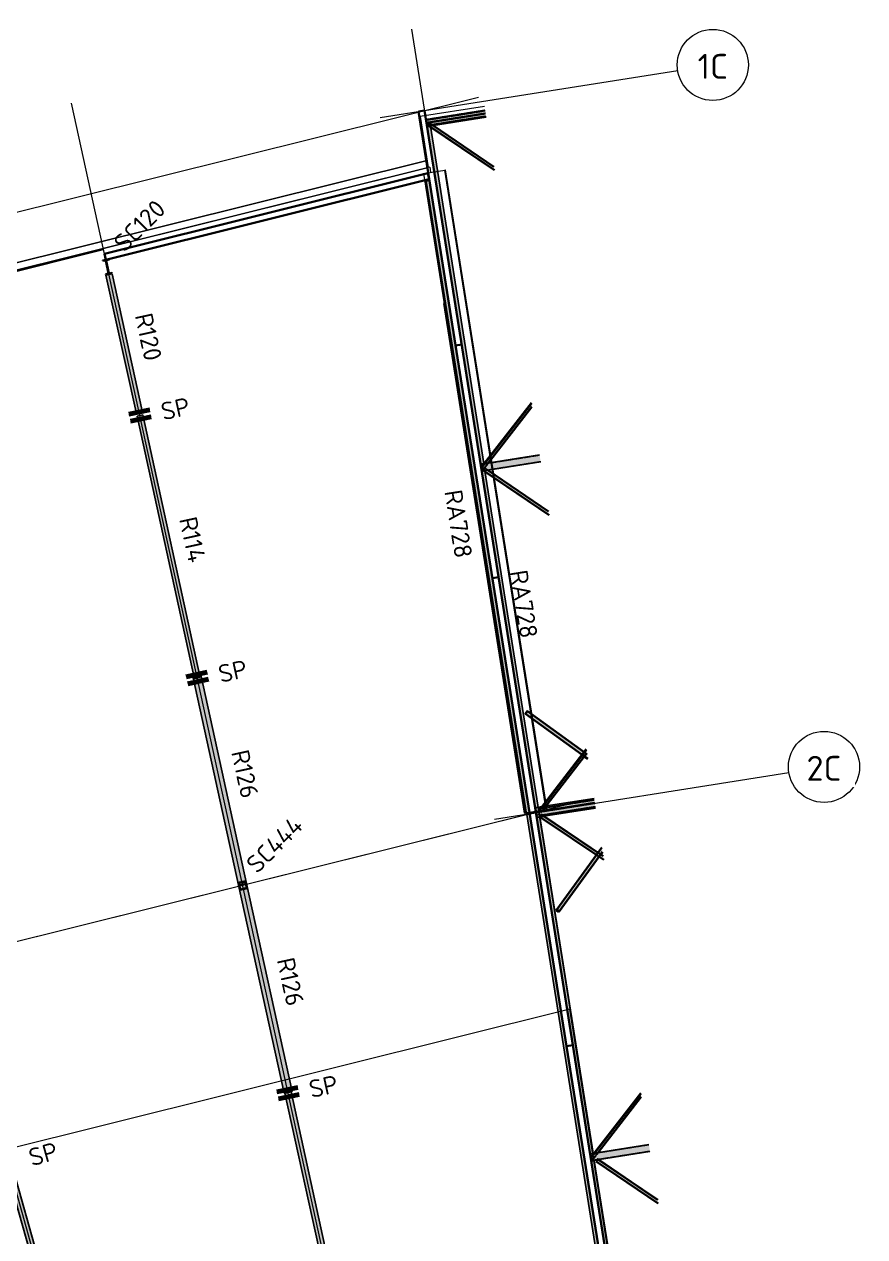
# Model space of a CAD drawing. Header units: millimetres. Extents: x 665 to 191693, y 5858 to 4040956.
# Drawn here: x 41284 to 64920, y 4006836 to 4040956 of the extents above; entities that cross this region are included whole.
import ezdxf

# ---------------------------------------------------------------- set-up
doc = ezdxf.new("R2010")
doc.units = ezdxf.units.MM
doc.linetypes.add('Dash', pattern=[7, 5, -2])
doc.linetypes.add('Hidden Half', pattern=[3, 2, -1])
for name, color, linetype, lineweight in [('A-200-M_WALL_EXT', 113, 'Continuous', 13), ('A-270-M_ROOF', 132, 'Continuous', 13), ('S-280-A_COLUMN', 171, 'Continuous', 18), ('S-280-A_STRUCT_FRAME', 2, 'Continuous', 18), ('S-280-M_COLUMN', 52, 'Continuous', 13), ('S-280-M_STRUCT_FRAME', 12, 'Continuous', 13), ('S-280-MH_COLUMN', 52, 'Hidden Half', 13), ('Z-000-T_TEXT', 131, 'Continuous', 25), ('Z-030-M_GRID', 191, 'Continuous', 13), ('Z-033_T_GRIDREF', 31, 'Continuous', 13)]:
    doc.layers.add(name, color=color, linetype=linetype, lineweight=lineweight)
doc.styles.add('ISOCPEUR_2', font='isocpeur.ttf', dxfattribs={"height": 700})
doc.styles.add('ISOCPEUR_3', font='isocpeur.ttf', dxfattribs={"height": 500})

# ---------------------------------------------------------------- blocks, each defined once
blk = doc.blocks.new('Roof Gutters1 - Roof Gutters-1884510-S6_001 - UPPER ROOF FRAMING - PART 2')
at = {"layer": 'A-270-M_ROOF', "color": 253, "lineweight": 5}
for p, q in [((-2326039, 4036756), (-2326019, 4036760)), ((-2326019, 4036760), (-2325425, 4036854)), ((-2323168, 4018758), (-2326019, 4036760)), ((-2325425, 4036854), (-2325405, 4036856)), ((-2322574, 4018852), (-2325425, 4036854)), ((-2322554, 4018854), (-2325405, 4036856)), ((-2323187, 4018754), (-2325460, 4033101)), ((-2353849, 4029929), (-2353842, 4029932)), ((-2353842, 4029932), (-2353274, 4030128)), ((-2353842, 4029932), (-2347848, 4012522)), ((-2353274, 4030128), (-2353255, 4030133)), ((-2353274, 4030128), (-2347279, 4012718)), ((-2353255, 4030133), (-2347260, 4012723)), ((-2323168, 4018758), (-2323187, 4018754)), ((-2323186, 4018754), (-2323167, 4018758)), ((-2322574, 4018852), (-2323168, 4018758)), ((-2323167, 4018758), (-2322575, 4018852)), ((-2322575, 4018852), (-2322556, 4018854)), ((-2322554, 4018854), (-2322574, 4018852)), ((-2347848, 4012522), (-2347854, 4012519)), ((-2347849, 4012521), (-2347847, 4012522)), ((-2347724, 4012565), (-2347848, 4012522)), ((-2347847, 4012522), (-2347724, 4012564)), ((-2347279, 4012718), (-2347568, 4012618)), ((-2347565, 4012619), (-2347280, 4012717)), ((-2347280, 4012717), (-2347261, 4012722)), ((-2347260, 4012723), (-2347279, 4012718))]:
    blk.add_line(p, q, dxfattribs=at)
blk = doc.blocks.new('25021-APA-ZZ-ZZ-M3-AR-000001_V3_rvt-1-S6_001 - UPPER ROOF FRAMING - PART 2')
at = {"layer": 'A-270-M_ROOF', "color": 253, "lineweight": 5}
for p, q in [((-2324316, 4038642), (-2326120, 4038356)), ((-2326120, 4038356), (-2325893, 4036924)), ((-2325925, 4037126), (-2353414, 4030275)), ((-2353413, 4030274), (-2325925, 4037124)), ((-2325853, 4036934), (-2353246, 4030107)), ((-2353246, 4030109), (-2325893, 4036926)), ((-2325853, 4036934), (-2325831, 4036790)), ((-2322871, 4018803), (-2321215, 4019065)), ((-2322789, 4018793), (-2347729, 4012578)), ((-2322979, 4018788), (-2322973, 4018748)), ((-2322871, 4018803), (-2322866, 4018774)), ((-2322789, 4018793), (-2321910, 4013241)), ((-2321910, 4013241), (-2345898, 4007263)), ((-2318753, 3993313), (-2321910, 4013241))]:
    blk.add_line(p, q, dxfattribs=at)
blk.add_blockref('Roof Gutters1 - Roof Gutters-1884510-S6_001 - UPPER ROOF FRAMING - PART 2', (0, 0), dxfattribs=at)
blk = doc.blocks.new('NRP_Framing-Steel-SHS - S444 - 200x200x6_0SHS-3938971-S6_001 - UPPER ROOF FRAMING - PART 2')
at = {"layer": 'S-280-M_STRUCT_FRAME', "linetype": 'Dash', "lineweight": 25}
for p, q in [((5206, 94), (3530, 94)), ((5206, -94), (3530, -94))]:
    blk.add_line(p, q, dxfattribs=at)
blk = doc.blocks.new('NRP_Framing-Steel-SHS - S444 - 200x200x6_0SHS-3938694-S6_001 - UPPER ROOF FRAMING - PART 2')
at = {"layer": 'S-280-M_STRUCT_FRAME', "linetype": 'Dash', "lineweight": 25}
for p, q in [((5206, 94), (3530, 94)), ((5206, -94), (3530, -94))]:
    blk.add_line(p, q, dxfattribs=at)
blk = doc.blocks.new('NRP_Framing-Steel-SHS - S444 - 200x200x6_0SHS-3931559-S6_001 - UPPER ROOF FRAMING - PART 2')
at = {"layer": 'S-280-M_STRUCT_FRAME', "linetype": 'Dash', "lineweight": 25}
for p, q in [((5204, 94), (3619, 94)), ((5204, -94), (3619, -94))]:
    blk.add_line(p, q, dxfattribs=at)
blk = doc.blocks.new('NRP_Framing-Steel-SHS - S444 - 200x200x6_0SHS-3936397-S6_001 - UPPER ROOF FRAMING - PART 2')
at = {"layer": 'S-280-M_STRUCT_FRAME', "linetype": 'Dash', "lineweight": 25}
for p, q in [((5206, 94), (3530, 94)), ((5206, -94), (3530, -94))]:
    blk.add_line(p, q, dxfattribs=at)
blk = doc.blocks.new('NRP_Framing-Steel-Purlin C - G946 - EC250-24-4105925-S6_001 - UPPER ROOF FRAMING - PART 2')
at = {"layer": 'S-280-M_STRUCT_FRAME', "color": 1, "lineweight": 35}
blk.add_line((-4747.5, 0), (4760.5, 0), dxfattribs=at)
blk.add_line((-4747.5, 0), (4760.5, 0), dxfattribs=at)
blk = doc.blocks.new('NRP_Framing-Steel-EA - RA728 - 90x90x8EA-4104764-S6_001 - UPPER ROOF FRAMING - PART 2')
at = {"layer": 'S-280-M_STRUCT_FRAME', "linetype": 'Dash', "lineweight": 25}
blk.add_hatch(color=256, dxfattribs=at).paths.add_polyline_path([(-2323128, 4018732), (-2323039, 4018746), (-2325860, 4036557), (-2325949, 4036543), (-2323267, 4019608)])
at = {"layer": 'S-280-M_STRUCT_FRAME', "lineweight": 25}
for p, q in [((-2325949, 4036543), (-2325860, 4036557)), ((-2323128, 4018732), (-2325949, 4036543)), ((-2325860, 4036557), (-2324087, 4025364)), ((-2323039, 4018746), (-2323128, 4018732)), ((-2323128, 4018731), (-2323047, 4018744)), ((-2323128, 4018732), (-2323128, 4018731))]:
    blk.add_line(p, q, dxfattribs=at)
at = {"layer": 'S-280-M_STRUCT_FRAME', "linetype": 'Dash', "lineweight": 25}
for p, q in [((-2323047, 4018744), (-2323046, 4018737)), ((-2323046, 4018737), (-2323038, 4018738))]:
    blk.add_line(p, q, dxfattribs=at)
blk = doc.blocks.new('NRP_Framing-Steel-EA - RB725 - 75x75x8EA-3938871-S6_001 - UPPER ROOF FRAMING - PART 2')
at = {"layer": 'S-280-M_STRUCT_FRAME', "linetype": 'Dash', "lineweight": 35}
for points in [[(-2324321, 4028591), (-2324309, 4028593), (-2322993, 4030289), (-2322995, 4030300), (-2323071, 4030203)], [(-2324309, 4028593), (-2324303, 4028594), (-2322992, 4030284), (-2322993, 4030289), (-2323060, 4030203)], [(-2324303, 4028594), (-2324207, 4028609), (-2322978, 4030193), (-2322992, 4030284), (-2323055, 4030203)], [(-2324207, 4028609), (-2324206, 4028609), (-2323260, 4029830)]]:
    blk.add_hatch(color=132, dxfattribs=at).paths.add_polyline_path(points)
at = {"layer": 'S-280-M_STRUCT_FRAME', "color": 133, "lineweight": 35}
for p, q in [((-2322995, 4030300), (-2324321, 4028591)), ((-2322993, 4030289), (-2324309, 4028593)), ((-2322992, 4030284), (-2324303, 4028594)), ((-2322978, 4030193), (-2324207, 4028609)), ((-2322978, 4030192), (-2324206, 4028609)), ((-2324404, 4028484), (-2324406, 4028481)), ((-2324403, 4028479), (-2324406, 4028481)), ((-2324406, 4028481), (-2324405, 4028475)), ((-2324405, 4028475), (-2324402, 4028473))]:
    blk.add_line(p, q, dxfattribs=at)
at = {"layer": 'S-280-M_STRUCT_FRAME', "color": 133, "linetype": 'Dash', "lineweight": 35}
for p, q in [((-2324321, 4028591), (-2324404, 4028484)), ((-2324303, 4028594), (-2324399, 4028471)), ((-2324309, 4028593), (-2324399, 4028477)), ((-2324207, 4028609), (-2324346, 4028430)), ((-2324206, 4028609), (-2324345, 4028429)), ((-2324399, 4028477), (-2324403, 4028479)), ((-2324402, 4028473), (-2324345, 4028429)), ((-2324399, 4028471), (-2324399, 4028477)), ((-2324346, 4028430), (-2324399, 4028471)), ((-2324345, 4028429), (-2324346, 4028430))]:
    blk.add_line(p, q, dxfattribs=at)
blk = doc.blocks.new('NRP_Framing-Steel-EA - RB725 - 75x75x8EA-3939197-S6_001 - UPPER ROOF FRAMING - PART 2')
at = {"layer": 'S-280-M_STRUCT_FRAME', "linetype": 'Dash', "lineweight": 35}
blk.add_hatch(color=132, dxfattribs=at).paths.add_polyline_path([(-2324031, 4036845), (-2324047, 4036947), (-2325759, 4038108), (-2325867, 4038091), (-2324346, 4037058)])
h = blk.add_hatch(color=132, dxfattribs=at)
h.paths.add_polyline_path([(-2324031, 4036845), (-2324031, 4036845), (-2324331, 4037048)])
h.paths.add_polyline_path([(-2325852, 4038080), (-2325853, 4038082), (-2325854, 4038082)])
at = {"layer": 'S-280-M_STRUCT_FRAME', "color": 133, "linetype": 'Dash', "lineweight": 35}
for p, q in [((-2325910, 4038120), (-2325868, 4038182)), ((-2325910, 4038120), (-2325910, 4038120)), ((-2325910, 4038120), (-2325867, 4038091)), ((-2325910, 4038120), (-2325868, 4038091)), ((-2325759, 4038108), (-2325868, 4038182)), ((-2325852, 4038080), (-2325831, 4038066))]:
    blk.add_line(p, q, dxfattribs=at)
at = {"layer": 'S-280-M_STRUCT_FRAME', "color": 133, "lineweight": 35}
for p, q in [((-2325867, 4038091), (-2324031, 4036845)), ((-2325867, 4038091), (-2325852, 4038080)), ((-2325831, 4038066), (-2324031, 4036845)), ((-2324047, 4036947), (-2325759, 4038108))]:
    blk.add_line(p, q, dxfattribs=at)
blk = doc.blocks.new('NRP_Framing-Steel-EA - RB725 - 75x75x8EA-3936348-S6_001 - UPPER ROOF FRAMING - PART 2')
at = {"layer": 'S-280-M_STRUCT_FRAME', "linetype": 'Dash', "lineweight": 35}
for points in [[(-2319426, 4007770), (-2319442, 4007872), (-2321111, 4009005), (-2321138, 4009001), (-2321170, 4008954), (-2319783, 4008013)], [(-2319442, 4007872), (-2319443, 4007878), (-2321105, 4009006), (-2321111, 4009005), (-2319783, 4008103)]]:
    blk.add_hatch(color=132, dxfattribs=at).paths.add_polyline_path(points)
at = {"layer": 'S-280-M_STRUCT_FRAME', "color": 133, "lineweight": 35}
for p, q in [((-2321139, 4009001), (-2321170, 4008955)), ((-2321170, 4008954), (-2321138, 4009001)), ((-2321170, 4008955), (-2321170, 4008954)), ((-2321170, 4008954), (-2319426, 4007770)), ((-2319442, 4007872), (-2321111, 4009005)), ((-2321105, 4009006), (-2319443, 4007878))]:
    blk.add_line(p, q, dxfattribs=at)
at = {"layer": 'S-280-M_STRUCT_FRAME', "color": 133, "linetype": 'Dash', "lineweight": 35}
for p, q in [((-2321132, 4009010), (-2321139, 4009001)), ((-2321138, 4009001), (-2321128, 4009016)), ((-2321129, 4009023), (-2321133, 4009016)), ((-2321133, 4009016), (-2321132, 4009010)), ((-2321128, 4009016), (-2321129, 4009023)), ((-2321129, 4009023), (-2321105, 4009006)), ((-2321112, 4009005), (-2321128, 4009016))]:
    blk.add_line(p, q, dxfattribs=at)
blk = doc.blocks.new('NRP_Framing-Steel-EA - RB725 - 75x75x8EA-3936944-S6_001 - UPPER ROOF FRAMING - PART 2')
at = {"layer": 'S-280-M_STRUCT_FRAME', "linetype": 'Dash', "lineweight": 35}
for points in [[(-2320958, 4017442), (-2320974, 4017543), (-2322688, 4018698), (-2322713, 4018692), (-2322745, 4018646), (-2321321, 4017687)], [(-2320974, 4017543), (-2320975, 4017550), (-2322681, 4018699), (-2322688, 4018698), (-2321256, 4017733)]]:
    blk.add_hatch(color=132, dxfattribs=at).paths.add_polyline_path(points)
at = {"layer": 'S-280-M_STRUCT_FRAME', "color": 133, "lineweight": 35}
for p, q in [((-2322714, 4018692), (-2322745, 4018646)), ((-2322745, 4018646), (-2322713, 4018692)), ((-2322745, 4018646), (-2322745, 4018646)), ((-2322745, 4018646), (-2320958, 4017442)), ((-2320974, 4017543), (-2322688, 4018698)), ((-2322681, 4018699), (-2320975, 4017550))]:
    blk.add_line(p, q, dxfattribs=at)
at = {"layer": 'S-280-M_STRUCT_FRAME', "color": 133, "linetype": 'Dash', "lineweight": 35}
for p, q in [((-2322708, 4018702), (-2322714, 4018692)), ((-2322713, 4018692), (-2322703, 4018708)), ((-2322704, 4018714), (-2322708, 4018708)), ((-2322708, 4018708), (-2322708, 4018702)), ((-2322703, 4018708), (-2322704, 4018714)), ((-2322704, 4018714), (-2322681, 4018699)), ((-2322688, 4018698), (-2322703, 4018708))]:
    blk.add_line(p, q, dxfattribs=at)
blk = doc.blocks.new('NRP_Framing-Steel-EA - RB725 - 75x75x8EA-3965456-S6_001 - UPPER ROOF FRAMING - PART 2')
at = {"layer": 'S-280-M_STRUCT_FRAME', "linetype": 'Dash', "lineweight": 35}
h = blk.add_hatch(color=132, dxfattribs=at)
h.paths.add_polyline_path([(-2321326, 4009049), (-2321326, 4009050), (-2321327, 4009056)])
h.paths.add_polyline_path([(-2321224, 4009190), (-2321217, 4009191), (-2319917, 4010871), (-2319918, 4010878), (-2320285, 4010403)])
for points in [[(-2321217, 4009191), (-2321205, 4009193), (-2319916, 4010860), (-2319917, 4010871), (-2319974, 4010798)], [(-2321205, 4009193), (-2321115, 4009207), (-2319902, 4010775), (-2319916, 4010860), (-2319964, 4010798)]]:
    blk.add_hatch(color=132, dxfattribs=at).paths.add_polyline_path(points)
at = {"layer": 'S-280-M_STRUCT_FRAME', "color": 133, "lineweight": 35}
for p, q in [((-2321224, 4009190), (-2319918, 4010878)), ((-2319917, 4010871), (-2321217, 4009191)), ((-2319916, 4010860), (-2321205, 4009193)), ((-2319902, 4010775), (-2321115, 4009207)), ((-2321326, 4009049), (-2321327, 4009056))]:
    blk.add_line(p, q, dxfattribs=at)
at = {"layer": 'S-280-M_STRUCT_FRAME', "color": 133, "linetype": 'Dash', "lineweight": 35}
for p, q in [((-2321327, 4009056), (-2321224, 4009190)), ((-2321217, 4009191), (-2321326, 4009049)), ((-2321320, 4009045), (-2321326, 4009049)), ((-2321205, 4009193), (-2321320, 4009045)), ((-2321268, 4009010), (-2321317, 4009048)), ((-2321115, 4009207), (-2321268, 4009010))]:
    blk.add_line(p, q, dxfattribs=at)
blk = doc.blocks.new('NRP_Framing-Steel-EA - RB725 - 75x75x8EA-3938695-S6_001 - UPPER ROOF FRAMING - PART 2')
at = {"layer": 'S-280-M_STRUCT_FRAME', "linetype": 'Dash', "lineweight": 35}
for points in [[(-2322729, 4018894), (-2322718, 4018896), (-2321449, 4020541), (-2321451, 4020552), (-2322178, 4019608)], [(-2322718, 4018896), (-2322712, 4018897), (-2321448, 4020535), (-2321449, 4020541), (-2322715, 4018900)], [(-2322712, 4018897), (-2322616, 4018912), (-2321434, 4020444), (-2321448, 4020535), (-2322163, 4019608)], [(-2322616, 4018912), (-2322615, 4018912), (-2322106, 4019572)]]:
    blk.add_hatch(color=132, dxfattribs=at).paths.add_polyline_path(points)
at = {"layer": 'S-280-M_STRUCT_FRAME', "color": 133, "lineweight": 35}
for p, q in [((-2321451, 4020552), (-2322729, 4018894)), ((-2321449, 4020541), (-2322718, 4018896)), ((-2321448, 4020535), (-2322712, 4018897)), ((-2321434, 4020444), (-2322616, 4018912)), ((-2321433, 4020443), (-2322615, 4018912))]:
    blk.add_line(p, q, dxfattribs=at)
at = {"layer": 'S-280-M_STRUCT_FRAME', "color": 133, "linetype": 'Dash', "lineweight": 35}
for p, q in [((-2322729, 4018894), (-2322775, 4018835)), ((-2322769, 4018830), (-2322775, 4018835)), ((-2322775, 4018835), (-2322774, 4018828)), ((-2322774, 4018828), (-2322715, 4018783)), ((-2322718, 4018896), (-2322769, 4018830)), ((-2322768, 4018824), (-2322769, 4018830)), ((-2322712, 4018897), (-2322768, 4018824)), ((-2322715, 4018783), (-2322768, 4018824)), ((-2322615, 4018912), (-2322715, 4018783)), ((-2322616, 4018912), (-2322715, 4018783)), ((-2322715, 4018783), (-2322715, 4018783))]:
    blk.add_line(p, q, dxfattribs=at)
blk = doc.blocks.new('NRP_Framing-Steel-EA - RB725 - 75x75x8EA-3964585-S6_001 - UPPER ROOF FRAMING - PART 2')
at = {"layer": 'S-280-M_STRUCT_FRAME', "linetype": 'Dash', "lineweight": 35}
for points in [[(-2322494, 4027140), (-2322510, 4027242), (-2324222, 4028404), (-2324330, 4028387), (-2322715, 4027290)], [(-2322494, 4027140), (-2322494, 4027140), (-2322715, 4027290)]]:
    blk.add_hatch(color=132, dxfattribs=at).paths.add_polyline_path(points)
at = {"layer": 'S-280-M_STRUCT_FRAME', "color": 133, "linetype": 'Dash', "lineweight": 35}
for p, q in [((-2324373, 4028416), (-2324331, 4028478)), ((-2324373, 4028416), (-2324373, 4028416)), ((-2324373, 4028416), (-2324330, 4028387)), ((-2324373, 4028416), (-2324294, 4028362)), ((-2324222, 4028404), (-2324331, 4028478))]:
    blk.add_line(p, q, dxfattribs=at)
at = {"layer": 'S-280-M_STRUCT_FRAME', "color": 133, "lineweight": 35}
for p, q in [((-2324330, 4028387), (-2322494, 4027140)), ((-2324294, 4028362), (-2322494, 4027140)), ((-2322510, 4027242), (-2324222, 4028404))]:
    blk.add_line(p, q, dxfattribs=at)
blk = doc.blocks.new('NRP_Framing-Steel-EA - WB725 - 75x75x8EA-3950898-S6_001 - UPPER ROOF FRAMING - PART 2')
at = {"layer": 'S-280-M_STRUCT_FRAME', "linetype": 'Dash', "lineweight": 25}
for points in [[(-2325955, 4038180), (-2325940, 4038182), (-2325941, 4038190), (-2325950, 4038189), (-2325961, 4038255), (-2325966, 4038254), (-2325955, 4038184)], [(-2325950, 4038189), (-2325941, 4038190), (-2325952, 4038256), (-2325961, 4038255), (-2325954, 4038214)]]:
    blk.add_hatch(color=256, dxfattribs=at).paths.add_polyline_path(points)
for p, q in [((-2325952, 4038256), (-2324296, 4038519)), ((-2325904, 4038196), (-2324286, 4038452)), ((-2325903, 4038188), (-2324285, 4038444)), ((-2325904, 4038196), (-2325941, 4038190)), ((-2325940, 4038182), (-2325903, 4038188)), ((-2325903, 4038188), (-2325904, 4038196))]:
    blk.add_line(p, q, dxfattribs=at)
at = {"layer": 'S-280-M_STRUCT_FRAME', "lineweight": 25}
for p, q in [((-2325961, 4038255), (-2325966, 4038254)), ((-2325966, 4038254), (-2325955, 4038180)), ((-2325961, 4038255), (-2325952, 4038256)), ((-2325950, 4038189), (-2325961, 4038255)), ((-2325955, 4038180), (-2325940, 4038182)), ((-2325941, 4038190), (-2325950, 4038189))]:
    blk.add_line(p, q, dxfattribs=at)
blk = doc.blocks.new('NRP_Framing-Steel-EA - WB725 - 75x75x8EA-3950896-S6_001 - UPPER ROOF FRAMING - PART 2')
at = {"layer": 'S-280-M_STRUCT_FRAME', "linetype": 'Dash', "lineweight": 25}
for p, q in [((-2324283, 4038437), (-2325906, 4038180)), ((-2325906, 4038180), (-2325907, 4038187)), ((-2325849, 4038121), (-2325859, 4038187)), ((-2324273, 4038370), (-2325849, 4038121))]:
    blk.add_line(p, q, dxfattribs=at)
blk = doc.blocks.new('NRP_Framing-Steel-PFC - R308 - 250PFC-4012580-S6_001 - UPPER ROOF FRAMING - PART 2')
at = {"layer": 'S-280-M_STRUCT_FRAME', "linetype": 'Dash', "lineweight": 25}
for points in [[(-2323124, 4018718), (-2323043, 4018732), (-2323047, 4018742), (-2323126, 4018729)], [(-2323124, 4018717), (-2323035, 4018731), (-2323039, 4018743), (-2323045, 4018741), (-2323043, 4018731), (-2323124, 4018718)], [(-2319086, 3993222), (-2318997, 3993236), (-2323035, 4018731), (-2323124, 4018717), (-2319928, 3998536)]]:
    blk.add_hatch(color=256, dxfattribs=at).paths.add_polyline_path(points)
at = {"layer": 'S-280-M_STRUCT_FRAME', "lineweight": 25}
for p, q in [((-2323047, 4018743), (-2323126, 4018730)), ((-2323126, 4018729), (-2323046, 4018742)), ((-2323126, 4018730), (-2323126, 4018729)), ((-2323126, 4018729), (-2323124, 4018718)), ((-2323043, 4018731), (-2323124, 4018718)), ((-2323124, 4018717), (-2323035, 4018731)), ((-2323124, 4018718), (-2323124, 4018717)), ((-2323124, 4018717), (-2319086, 3993222)), ((-2323045, 4018742), (-2323043, 4018731)), ((-2323035, 4018731), (-2323037, 4018744)), ((-2318997, 3993236), (-2323035, 4018731)), ((-2318997, 3993236), (-2319086, 3993222))]:
    blk.add_line(p, q, dxfattribs=at)
at = {"layer": 'S-280-M_STRUCT_FRAME', "linetype": 'Dash', "lineweight": 25}
for p, q in [((-2323037, 4018744), (-2323046, 4018743)), ((-2323046, 4018742), (-2323045, 4018742))]:
    blk.add_line(p, q, dxfattribs=at)
blk = doc.blocks.new('NRP_Framing-Steel-WB - TB136 - 800WB146-4252456-S6_001 - UPPER ROOF FRAMING - PART 2')
at = {"layer": 'S-280-M_STRUCT_FRAME', "linetype": 'Dash', "lineweight": 25}
h = blk.add_hatch(color=256, dxfattribs=at)
h.paths.add_polyline_path([(-10366, -138), (-10349, -138), (-10317, -103), (-10366, -103), (-10365, 97), (-10302, 97), (-10259, 137), (-10366, 137), (-10366, -103)])
h.paths.add_polyline_path([(-10249, -138), (-8780, -138), (-8780, -103), (-10286, -103), (-10269, -118)])
h.paths.add_polyline_path([(-10186, 97), (-8780, 97), (-8780, 137), (-10143, 137)])
for p, q in [((-10443, -138), (-10443, 137)), ((-10443, 137), (-10366, 137)), ((-8780, 5), (-10443, 5)), ((-10259, 137), (-10143, 137)), ((-8780, -5), (-10443, -5)), ((-10443, -138), (-10366, -138)), ((-10349, -138), (-10249, -138))]:
    blk.add_line(p, q, dxfattribs=at)
at = {"layer": 'S-280-M_STRUCT_FRAME', "lineweight": 25}
for p, q in [((-10366, 137), (-10259, 137)), ((-10143, 137), (-8780, 137)), ((-10366, -138), (-10349, -138)), ((-10249, -138), (-8780, -138))]:
    blk.add_line(p, q, dxfattribs=at)
blk = doc.blocks.new('NRP_Framing-Steel-SHS - RB429 - 89x89x5_0SHS-4261503-S6_001 - UPPER ROOF FRAMING - PART 2')
at = {"layer": 'S-280-M_STRUCT_FRAME', "linetype": 'Dash', "lineweight": 35}
h = blk.add_hatch(color=132, dxfattribs=at)
h.paths.add_polyline_path([(-2323159, 4021554), (-2323106, 4021626), (-2323111, 4021629), (-2323163, 4021557)])
h.paths.add_polyline_path([(-2323156, 4021558), (-2323160, 4021561), (-2323114, 4021625), (-2323110, 4021622)])
h = blk.add_hatch(color=132, dxfattribs=at)
h.paths.add_polyline_path([(-2321408, 4020282), (-2321427, 4020406), (-2321450, 4020422), (-2321504, 4020352), (-2321495, 4020345)])
h.paths.add_polyline_path([(-2321569, 4020399), (-2321514, 4020469), (-2323106, 4021626), (-2323159, 4021554), (-2321717, 4020506)])
blk.add_hatch(color=132, dxfattribs=at).paths.add_polyline_path([(-2323156, 4021558), (-2323111, 4021623), (-2323114, 4021625), (-2323159, 4021560)])
at = {"layer": 'S-280-M_STRUCT_FRAME', "color": 133, "lineweight": 35}
for p, q in [((-2323111, 4021629), (-2323163, 4021557)), ((-2323163, 4021557), (-2323159, 4021554)), ((-2323160, 4021561), (-2323114, 4021625)), ((-2323156, 4021558), (-2323160, 4021561)), ((-2323159, 4021554), (-2323106, 4021626)), ((-2323159, 4021554), (-2321569, 4020399)), ((-2323110, 4021622), (-2323156, 4021558)), ((-2323114, 4021625), (-2323110, 4021622)), ((-2323106, 4021626), (-2323111, 4021629)), ((-2321514, 4020469), (-2323106, 4021626)), ((-2321505, 4020352), (-2321408, 4020282)), ((-2321427, 4020406), (-2321450, 4020423))]:
    blk.add_line(p, q, dxfattribs=at)
at = {"layer": 'S-280-M_STRUCT_FRAME', "color": 133, "linetype": 'Dash', "lineweight": 35}
for p, q in [((-2323156, 4021558), (-2323156, 4021558)), ((-2323109, 4021622), (-2323110, 4021622)), ((-2321569, 4020399), (-2321505, 4020352)), ((-2321450, 4020423), (-2321514, 4020469))]:
    blk.add_line(p, q, dxfattribs=at)
blk = doc.blocks.new('NRP_Framing-Steel-SHS - RB429 - 89x89x5_0SHS-4262965-S6_001 - UPPER ROOF FRAMING - PART 2')
at = {"layer": 'S-280-M_STRUCT_FRAME', "linetype": 'Dash', "lineweight": 35}
h = blk.add_hatch(color=132, dxfattribs=at)
h.paths.add_polyline_path([(-2322209, 4015993), (-2321091, 4017532), (-2321165, 4017582), (-2322281, 4016046)])
h.paths.add_polyline_path([(-2321045, 4017597), (-2320994, 4017667), (-2321013, 4017791), (-2321118, 4017646)])
h = blk.add_hatch(color=132, dxfattribs=at)
h.paths.add_polyline_path([(-2322221, 4015977), (-2322209, 4015993), (-2322281, 4016046), (-2322293, 4016030), (-2322243, 4015993)])
h.paths.add_polyline_path([(-2322225, 4015981), (-2322288, 4016028), (-2322278, 4016042), (-2322214, 4015996), (-2322216, 4015992)])
blk.add_hatch(color=132, dxfattribs=at).paths.add_polyline_path([(-2322225, 4015981), (-2322214, 4015996), (-2322278, 4016042), (-2322288, 4016028), (-2322242, 4015993)])
at = {"layer": 'S-280-M_STRUCT_FRAME', "color": 133, "lineweight": 35}
for p, q in [((-2321165, 4017582), (-2322281, 4016046)), ((-2321013, 4017791), (-2321118, 4017646)), ((-2321045, 4017597), (-2320994, 4017667)), ((-2322209, 4015993), (-2321091, 4017532)), ((-2322281, 4016046), (-2322293, 4016030)), ((-2322293, 4016030), (-2322221, 4015977)), ((-2322288, 4016028), (-2322278, 4016042)), ((-2322225, 4015981), (-2322288, 4016028)), ((-2322209, 4015993), (-2322281, 4016046)), ((-2322278, 4016042), (-2322214, 4015996)), ((-2322214, 4015996), (-2322225, 4015981)), ((-2322221, 4015977), (-2322209, 4015993))]:
    blk.add_line(p, q, dxfattribs=at)
at = {"layer": 'S-280-M_STRUCT_FRAME', "color": 133, "linetype": 'Dash', "lineweight": 35}
for p, q in [((-2321119, 4017646), (-2321165, 4017582)), ((-2321091, 4017532), (-2321045, 4017597))]:
    blk.add_line(p, q, dxfattribs=at)
blk = doc.blocks.new('Grid - NRP_Grid-Head-320187-S6_001 - UPPER ROOF FRAMING - PART 2')
at = {"layer": 'Z-033_T_GRIDREF'}
blk.add_circle((0, 0), 5, dxfattribs=at)
blk = doc.blocks.new('NRP_Splice _v3_ - NRP_Splice-3209833-S6_001 - UPPER ROOF FRAMING - PART 2')
at = {"layer": 'Z-000-T_TEXT', "lineweight": 70}
for p, q in [((-0.5, 1.5), (-0.5, -1.5)), ((-0.5, 1.5), (-0.5, -1.5)), ((0.5, 1.5), (0.5, -1.5)), ((0.5, -1.5), (0.5, 1.5))]:
    blk.add_line(p, q, dxfattribs=at)

msp = doc.modelspace()

# ---------------------------------------------------------------- hatches: boundary and pattern name
at = {"layer": 'S-280-M_STRUCT_FRAME', "lineweight": 5}
for points in [[(52615, 4038082), (54270, 4038344), (54239, 4038542), (52583, 4038279), (52605, 4038144)], [(54119, 4028583), (54208, 4028597), (52705, 4038083), (52616, 4038069), (53610, 4031793)], [(44427, 4030035), (44600, 4030073), (43756, 4033935), (43582, 4033897), (43617, 4033737)], [(44434, 4030002), (44517, 4030021), (44510, 4030052), (44427, 4030034), (44430, 4030020)], [(46065, 4022573), (46226, 4022608), (44618, 4029961), (44457, 4029926), (46056, 4022614)], [(44525, 4030021), (44608, 4030040), (44600, 4030072), (44518, 4030052), (44522, 4030035)], [(54152, 4028378), (55807, 4028640), (55776, 4028838), (54120, 4028575), (54142, 4028440)], [(54120, 4028575), (54128, 4028577), (54127, 4028584), (54119, 4028583)], [(46034, 4022565), (47311, 4016727), (47534, 4016775), (46257, 4022614)], [(46226, 4022608), (46172, 4022595), (46176, 4022596)], [(55778, 4018686), (57344, 4018935), (57313, 4019132), (55747, 4018884), (55777, 4018692)], [(48591, 4010873), (48814, 4010922), (47534, 4016775), (47311, 4016727), (48083, 4013195)], [(51721, 3996675), (51895, 3996713), (48789, 4010916), (48615, 4010878), (51314, 3998536)], [(48789, 4010916), (48755, 4010909), (48752, 4010908)], [(57225, 4008973), (58880, 4009235), (58849, 4009433), (57194, 4009171), (57213, 4009048)], [(44666, 3994913), (44838, 3994961), (40911, 4008960), (40740, 4008912), (43650, 3998536)], [(58729, 3999476), (58818, 3999490), (57315, 4008979), (57226, 4008965)]]:
    msp.add_hatch(color=256, dxfattribs=at).paths.add_polyline_path(points)
h = msp.add_hatch(color=256, dxfattribs=at)
h.paths.add_polyline_path([(44525, 4030021), (44517, 4030054), (44510, 4030052), (44517, 4030020)])
h.paths.add_polyline_path([(44608, 4030038), (44608, 4030040), (44600, 4030037)])
h = msp.add_hatch(color=256, dxfattribs=at)
h.paths.add_polyline_path([(55684, 4018702), (55773, 4018716), (55759, 4018788), (55672, 4018774), (55679, 4018731)])
h.paths.add_polyline_path([(55670, 4018788), (55759, 4018802), (54240, 4028391), (54151, 4028377), (55540, 4019608)])
h = msp.add_hatch(color=256, dxfattribs=at)
h.paths.add_polyline_path([(57194, 4009171), (57282, 4009185), (55771, 4018715), (55684, 4018701), (56556, 4013195)])
h.paths.add_polyline_path([(55672, 4018774), (55761, 4018788), (55759, 4018802), (55670, 4018788)])
at = {"layer": 'S-280-M_STRUCT_FRAME'}
for points in [[(48789, 4010916), (48789, 4010916), (48755, 4010909)], [(57226, 4008965), (57234, 4008967), (57233, 4008974), (57225, 4008973)]]:
    msp.add_hatch(color=256, dxfattribs=at).paths.add_polyline_path(points)

# ---------------------------------------------------------------- linework, layer by layer
at = {"layer": 'A-200-M_WALL_EXT', "lineweight": 35}
for p, q in [((52371, 4038501), (52544, 4038528)), ((56536, 4012203), (52371, 4038501)), ((52544, 4038528), (56709, 4012231)), ((43537, 4034495), (52629, 4036769)), ((52629, 4036769), (52671, 4036600)), ((52671, 4036600), (43580, 4034325)), ((43580, 4034325), (43537, 4034495)), ((53414, 4031916), (53587, 4031943)), ((54451, 4025364), (54624, 4025392)), ((55500, 4018747), (55672, 4018774)), ((56536, 4012203), (56709, 4012231)), ((56709, 4012231), (56536, 4012203)), ((57569, 4005685), (56536, 4012203)), ((56709, 4012231), (58805, 3998996))]:
    msp.add_line(p, q, dxfattribs=at)
at = {"layer": 'S-280-M_COLUMN', "lineweight": 35}
for p, q in [((43493, 4034306), (43580, 4034325)), ((43495, 4034294), (43493, 4034306)), ((43567, 4034309), (43495, 4034294)), ((43581, 4034326), (43666, 4034344)), ((43657, 4033951), (43581, 4034301)), ((43589, 4034302), (43665, 4033953)), ((43669, 4034332), (43597, 4034316)), ((43666, 4034344), (43669, 4034332)), ((43753, 4033947), (43579, 4033909)), ((43679, 4033944), (43751, 4033960)), ((43751, 4033960), (43753, 4033947)), ((43577, 4033922), (43649, 4033937)), ((43579, 4033909), (43577, 4033922))]:
    msp.add_line(p, q, dxfattribs=at)
for centre, start, end in [((43570, 4034298), 12.3344, 102.3344), ((43600, 4034305), 102.3344, 192.3344), ((43646, 4033949), 282.3344, 12.3344), ((43676, 4033955), 192.3344, 282.3344)]:
    msp.add_arc(centre, 11.4, start, end, dxfattribs=at)
at = {"layer": 'S-280-M_STRUCT_FRAME', "lineweight": 25}
for p, q in [((54239, 4038542), (52583, 4038279)), ((52615, 4038082), (52583, 4038279)), ((52615, 4038082), (54270, 4038344)), ((52616, 4038069), (52705, 4038083)), ((52705, 4038083), (54208, 4028597)), ((43582, 4033897), (43756, 4033935)), ((44427, 4030035), (43582, 4033897)), ((44600, 4030073), (43756, 4033935)), ((44600, 4030073), (44427, 4030035)), ((44427, 4030034), (44510, 4030052)), ((44427, 4030035), (44427, 4030034)), ((44427, 4030034), (44434, 4030002)), ((44434, 4030000), (44608, 4030038)), ((44517, 4030020), (44434, 4030002)), ((44434, 4030002), (44434, 4030000)), ((44457, 4029926), (44618, 4029961)), ((46065, 4022573), (44457, 4029926)), ((44510, 4030052), (44517, 4030020)), ((44517, 4030054), (44601, 4030072)), ((44525, 4030021), (44517, 4030054)), ((44608, 4030040), (44525, 4030021)), ((44601, 4030072), (44600, 4030073)), ((44608, 4030040), (44601, 4030072)), ((44608, 4030038), (44608, 4030040)), ((46226, 4022608), (44618, 4029961)), ((55776, 4028838), (54120, 4028575)), ((54208, 4028597), (54119, 4028583)), ((54152, 4028378), (54120, 4028575)), ((54127, 4028584), (54208, 4028596)), ((54128, 4028577), (54127, 4028584)), ((54152, 4028378), (55807, 4028640)), ((54208, 4028596), (54208, 4028597)), ((54151, 4028377), (54240, 4028391)), ((54624, 4025392), (54151, 4028377)), ((54240, 4028391), (55759, 4018802)), ((46034, 4022565), (46257, 4022614)), ((47311, 4016727), (46034, 4022565)), ((46226, 4022608), (46065, 4022573)), ((46065, 4022573), (46065, 4022572)), ((46226, 4022607), (46226, 4022608)), ((47534, 4016775), (46257, 4022614)), ((57313, 4019132), (55747, 4018884)), ((55778, 4018686), (57344, 4018935)), ((55670, 4018788), (55759, 4018802)), ((55773, 4018716), (55684, 4018702)), ((55692, 4018703), (55773, 4018716)), ((55778, 4018686), (55747, 4018884)), ((55759, 4018802), (55761, 4018788)), ((55761, 4018788), (55773, 4018716)), ((55773, 4018716), (57282, 4009185)), ((55773, 4018716), (55773, 4018716)), ((47311, 4016727), (47534, 4016775)), ((47534, 4016775), (47311, 4016727)), ((48591, 4010873), (47311, 4016727)), ((48814, 4010922), (47534, 4016775)), ((48814, 4010922), (48591, 4010873)), ((48615, 4010878), (48789, 4010916)), ((51721, 3996675), (48615, 4010878)), ((51895, 3996713), (48789, 4010916)), ((58849, 4009433), (57194, 4009171)), ((57282, 4009185), (57194, 4009171)), ((57225, 4008973), (57194, 4009171)), ((57225, 4008973), (58880, 4009235)), ((44666, 3994913), (40740, 4008912)), ((44838, 3994961), (40911, 4008960)), ((57233, 4008974), (57225, 4008973)), ((57226, 4008965), (57315, 4008979)), ((57234, 4008967), (57233, 4008974)), ((57315, 4008980), (57234, 4008967)), ((57315, 4008979), (57315, 4008980)), ((57315, 4008979), (58818, 3999490))]:
    msp.add_line(p, q, dxfattribs=at)
at = {"layer": 'S-280-M_STRUCT_FRAME', "linetype": 'Dash', "lineweight": 25}
for p, q in [((44517, 4030054), (44517, 4030054)), ((54120, 4028575), (54120, 4028575)), ((46065, 4022572), (46143, 4022589)), ((46065, 4022572), (46070, 4022547)), ((46148, 4022564), (46070, 4022547)), ((46070, 4022547), (46071, 4022547)), ((46071, 4022547), (46232, 4022582)), ((46143, 4022589), (46148, 4022564)), ((46149, 4022590), (46226, 4022607)), ((46154, 4022566), (46149, 4022590)), ((46149, 4022590), (46149, 4022590)), ((46232, 4022583), (46154, 4022566)), ((46232, 4022583), (46226, 4022607)), ((46232, 4022582), (46232, 4022583)), ((55677, 4018797), (55669, 4018795)), ((55678, 4018790), (55677, 4018797)), ((55759, 4018802), (55678, 4018790)), ((55685, 4018695), (55693, 4018696)), ((55693, 4018696), (55692, 4018703)), ((47417, 4016750), (47311, 4016726)), ((47536, 4016765), (47313, 4016716)), ((47313, 4016717), (47419, 4016740)), ((47417, 4016750), (47417, 4016750)), ((47419, 4016740), (47417, 4016750)), ((47534, 4016775), (47428, 4016752)), ((47428, 4016752), (47430, 4016742)), ((47428, 4016752), (47428, 4016752)), ((47430, 4016742), (47536, 4016765)), ((48785, 4010937), (48611, 4010899)), ((48611, 4010898), (48694, 4010916)), ((48611, 4010899), (48611, 4010898)), ((48611, 4010898), (48615, 4010879)), ((48699, 4010897), (48615, 4010879)), ((48615, 4010879), (48615, 4010878)), ((48694, 4010916), (48699, 4010897)), ((48702, 4010918), (48785, 4010936)), ((48706, 4010899), (48702, 4010918)), ((48789, 4010917), (48706, 4010899)), ((48785, 4010936), (48785, 4010937)), ((48789, 4010917), (48785, 4010936)), ((48789, 4010916), (48789, 4010917))]:
    msp.add_line(p, q, dxfattribs=at)
at = {"layer": 'S-280-MH_COLUMN', "lineweight": 35}
for p, q in [((47310, 4016796), (47506, 4016839)), ((47353, 4016601), (47310, 4016796)), ((47501, 4016832), (47317, 4016792)), ((47317, 4016792), (47357, 4016608)), ((47548, 4016644), (47353, 4016601)), ((47357, 4016608), (47541, 4016648)), ((47541, 4016648), (47501, 4016832)), ((47506, 4016839), (47548, 4016644))]:
    msp.add_line(p, q, dxfattribs=at)
at = {"layer": 'Z-030-M_GRID'}
for p, q in [((60154, 3990481), (52181, 4040816)), ((51290, 4038329), (59659, 4039655)), ((24449, 4031526), (54055, 4038904)), ((53568, 3988646), (42615, 4038736)), ((47003, 3986909), (33054, 4036646)), ((54511, 4018590), (62788, 4019901)), ((56723, 4019036), (30973, 4012619))]:
    msp.add_line(p, q, dxfattribs=at)

# ---------------------------------------------------------------- block references
at = {"lineweight": 5}
msp.add_blockref('25021-APA-ZZ-ZZ-M3-AR-000001_V3_rvt-1-S6_001 - UPPER ROOF FRAMING - PART 2', (2378539, 0), dxfattribs=at)
at = {"layer": 'S-280-M_STRUCT_FRAME', "linetype": 'Dash', "lineweight": 25}
for name in ['NRP_Framing-Steel-EA - WB725 - 75x75x8EA-3950898-S6_001 - UPPER ROOF FRAMING - PART 2', 'NRP_Framing-Steel-EA - WB725 - 75x75x8EA-3950896-S6_001 - UPPER ROOF FRAMING - PART 2', 'NRP_Framing-Steel-EA - RA728 - 90x90x8EA-4104764-S6_001 - UPPER ROOF FRAMING - PART 2', 'NRP_Framing-Steel-PFC - R308 - 250PFC-4012580-S6_001 - UPPER ROOF FRAMING - PART 2']:
    msp.add_blockref(name, (2378539, 0), dxfattribs=at)
for name, p, rotation in [('NRP_Framing-Steel-SHS - S444 - 200x200x6_0SHS-3938971-S6_001 - UPPER ROOF FRAMING - PART 2', (57741, 4038995), 189.0003283734505), ('NRP_Framing-Steel-SHS - S444 - 200x200x6_0SHS-3938694-S6_001 - UPPER ROOF FRAMING - PART 2', (59278, 4029291), 189.0003283881459), ('NRP_Framing-Steel-WB - TB136 - 800WB146-4252456-S6_001 - UPPER ROOF FRAMING - PART 2', (66000, 4020410), 9.000328388144455), ('NRP_Framing-Steel-SHS - S444 - 200x200x6_0SHS-3931559-S6_001 - UPPER ROOF FRAMING - PART 2', (60903, 4019599), 189.0003283734505), ('NRP_Framing-Steel-SHS - S444 - 200x200x6_0SHS-3936397-S6_001 - UPPER ROOF FRAMING - PART 2', (62351, 4009886), 189.0003283882522)]:
    msp.add_blockref(name, p, dxfattribs=dict(at, rotation=rotation))
at = {"layer": 'S-280-M_STRUCT_FRAME', "color": 133, "linetype": 'Dash', "lineweight": 35}
for name in ['NRP_Framing-Steel-EA - RB725 - 75x75x8EA-3939197-S6_001 - UPPER ROOF FRAMING - PART 2', 'NRP_Framing-Steel-EA - RB725 - 75x75x8EA-3938871-S6_001 - UPPER ROOF FRAMING - PART 2', 'NRP_Framing-Steel-EA - RB725 - 75x75x8EA-3964585-S6_001 - UPPER ROOF FRAMING - PART 2', 'NRP_Framing-Steel-SHS - RB429 - 89x89x5_0SHS-4261503-S6_001 - UPPER ROOF FRAMING - PART 2', 'NRP_Framing-Steel-EA - RB725 - 75x75x8EA-3938695-S6_001 - UPPER ROOF FRAMING - PART 2', 'NRP_Framing-Steel-EA - RB725 - 75x75x8EA-3936944-S6_001 - UPPER ROOF FRAMING - PART 2', 'NRP_Framing-Steel-SHS - RB429 - 89x89x5_0SHS-4262965-S6_001 - UPPER ROOF FRAMING - PART 2', 'NRP_Framing-Steel-EA - RB725 - 75x75x8EA-3965456-S6_001 - UPPER ROOF FRAMING - PART 2', 'NRP_Framing-Steel-EA - RB725 - 75x75x8EA-3936348-S6_001 - UPPER ROOF FRAMING - PART 2']:
    msp.add_blockref(name, (2378539, 0), dxfattribs=at)
at = {"layer": 'S-280-M_STRUCT_FRAME', "color": 1, "lineweight": 35, "rotation": 14.02863161158897}
msp.add_blockref('NRP_Framing-Steel-Purlin C - G946 - EC250-24-4105925-S6_001 - UPPER ROOF FRAMING - PART 2', (38885, 4033474), dxfattribs=at)
at = {"layer": 'Z-000-T_TEXT', "lineweight": 70, "xscale": 200, "yscale": 200, "zscale": 200, "rotation": 102.3178423188654}
for p in [(44541, 4029946), (46154, 4022560), (48705, 4010876)]:
    msp.add_blockref('NRP_Splice _v3_ - NRP_Splice-3209833-S6_001 - UPPER ROOF FRAMING - PART 2', p, dxfattribs=at)
at = {"layer": 'Z-033_T_GRIDREF', "xscale": 199.9999999999999, "yscale": 199.9999999999999, "zscale": 199.9999999999999}
for p, rotation in [((60647, 4039811), 279.0003283881445), ((63775, 4020058), 279.0003283881437)]:
    msp.add_blockref('Grid - NRP_Grid-Head-320187-S6_001 - UPPER ROOF FRAMING - PART 2', p, dxfattribs=dict(at, rotation=rotation))

# ---------------------------------------------------------------- texts
at = {"layer": 'S-280-A_COLUMN', "lineweight": 13, "char_height": 500, "attachment_point": 1, "rotation": 45, "style": 'ISOCPEUR_3'}
for s, insert, width in [('SC120', (43753, 4034867), 2084.39), ('SC444', (47480, 4017381), 2356.96)]:
    msp.add_mtext(s, dxfattribs=dict(at, insert=insert, width=width))
at = {"layer": 'S-280-A_STRUCT_FRAME', "lineweight": 13, "char_height": 500, "attachment_point": 1, "style": 'ISOCPEUR_3'}
for s, insert, width, rotation in [('R120', (44875, 4032869), 1651.48, 282.3344), ('RA728', (53590, 4027890), 2324.89, 279.0003), ('R114', (46123, 4027138), 1571.31, 282.3344), ('RA728', (55429, 4025633), 2324.89, 279.0003), ('R126', (47589, 4020581), 1651.48, 282.3344), ('R126', (48868, 4014735), 1651.48, 282.3344)]:
    msp.add_mtext(s, dxfattribs=dict(at, insert=insert, width=width, rotation=rotation))
at = {"layer": 'Z-000-T_TEXT', "char_height": 500, "width": 962.02, "attachment_point": 1, "style": 'ISOCPEUR_3'}
for insert, rotation in [((45087, 4030292), 12.3178), ((46700, 4022906), 12.3178), ((49251, 4011222), 12.3178), ((41362, 4009292), 15.6674)]:
    msp.add_mtext('SP', dxfattribs=dict(at, insert=insert, rotation=rotation))

# ---------------------------------------------------------------- next in the draw order: texts
at = {"layer": 'Z-033_T_GRIDREF', "char_height": 700, "attachment_point": 1, "style": 'ISOCPEUR_2', "bg_fill": 3, "box_fill_scale": 1.25, "bg_fill_color": 256, "bg_fill_true_color": 13158600, "bg_fill_transparency": 0}
for s, insert, width in [('1C', (60219, 4040121), 1026.16), ('2C', (63282, 4020368), 1186.5)]:
    msp.add_mtext(s, dxfattribs=dict(at, insert=insert, width=width))

doc.saveas('drawing.dxf')
